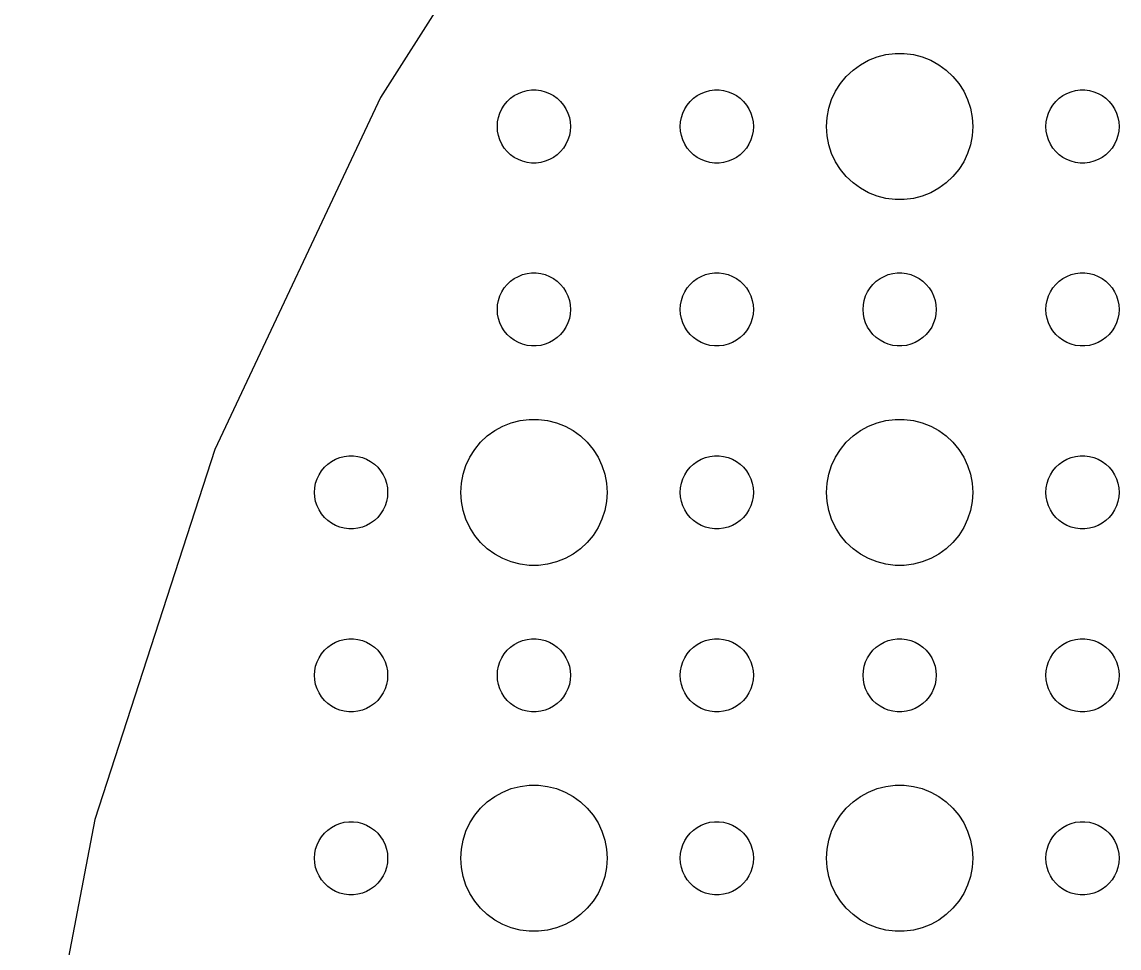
# Model space of a CAD drawing. Header units: metres. Extents: x -127 to 127, y -127 to 127.
# Drawn here: x -126 to -81, y 26.32 to 64.29 of the extents above; entities that cross this region are included whole.
import ezdxf

# ---------------------------------------------------------------- set-up
doc = ezdxf.new("R2010")
doc.units = ezdxf.units.M

msp = doc.modelspace()

# ---------------------------------------------------------------- linework, layer by layer
for p, q in [((-102.745, 74.6487), (-111.291, 61.1827)), ((-91.6075, 62.533), (-91.2773, 62.7145)), ((-91.2773, 62.7145), (-90.927, 62.8532)), ((-90.927, 62.8532), (-90.5621, 62.9469)), ((-90.5621, 62.9469), (-90.1884, 62.9941)), ((-90.1884, 62.9941), (-89.8116, 62.9941)), ((-89.8116, 62.9941), (-89.4379, 62.9469)), ((-89.4379, 62.9469), (-89.073, 62.8532)), ((-89.073, 62.8532), (-88.7227, 62.7145)), ((-88.7227, 62.7145), (-88.3925, 62.533)), ((-92.1869, 62.0536), (-91.9123, 62.3115)), ((-91.9123, 62.3115), (-91.6075, 62.533)), ((-88.3925, 62.533), (-88.0877, 62.3115)), ((-88.0877, 62.3115), (-87.8131, 62.0536)), ((-92.6289, 61.4453), (-92.427, 61.7634)), ((-92.427, 61.7634), (-92.1869, 62.0536)), ((-87.8131, 62.0536), (-87.573, 61.7634)), ((-87.573, 61.7634), (-87.3711, 61.4453)), ((-105.956, 61.1558), (-105.804, 61.2665)), ((-105.804, 61.2665), (-105.639, 61.3572)), ((-105.639, 61.3572), (-105.464, 61.4266)), ((-105.464, 61.4266), (-105.281, 61.4734)), ((-105.281, 61.4734), (-105.094, 61.497)), ((-105.094, 61.497), (-104.906, 61.497)), ((-104.906, 61.497), (-104.719, 61.4734)), ((-104.719, 61.4734), (-104.536, 61.4266)), ((-104.536, 61.4266), (-104.361, 61.3572)), ((-104.361, 61.3572), (-104.196, 61.2665)), ((-104.196, 61.2665), (-104.044, 61.1558)), ((-98.4561, 61.1558), (-98.3037, 61.2665)), ((-98.3037, 61.2665), (-98.1387, 61.3572)), ((-98.1387, 61.3572), (-97.9635, 61.4266)), ((-97.9635, 61.4266), (-97.7811, 61.4734)), ((-97.7811, 61.4734), (-97.5942, 61.497)), ((-97.5942, 61.497), (-97.4058, 61.497)), ((-97.4058, 61.497), (-97.2189, 61.4734)), ((-97.2189, 61.4734), (-97.0365, 61.4266)), ((-97.0365, 61.4266), (-96.8613, 61.3572)), ((-96.8613, 61.3572), (-96.6963, 61.2665)), ((-96.6963, 61.2665), (-96.5439, 61.1558)), ((-92.7893, 61.1044), (-92.6289, 61.4453)), ((-87.3711, 61.4453), (-87.2107, 61.1044)), ((-83.4561, 61.1558), (-83.3037, 61.2665)), ((-83.3037, 61.2665), (-83.1387, 61.3572)), ((-83.1387, 61.3572), (-82.9635, 61.4266)), ((-82.9635, 61.4266), (-82.7811, 61.4734)), ((-82.7811, 61.4734), (-82.5942, 61.497)), ((-82.5942, 61.497), (-82.4058, 61.497)), ((-82.4058, 61.497), (-82.2189, 61.4734)), ((-82.2189, 61.4734), (-82.0365, 61.4266)), ((-82.0365, 61.4266), (-81.8613, 61.3572)), ((-81.8613, 61.3572), (-81.6963, 61.2665)), ((-81.6963, 61.2665), (-81.5439, 61.1558)), ((-111.291, 61.1827), (-118.082, 46.7518)), ((-106.314, 60.7226), (-106.214, 60.8817)), ((-106.214, 60.8817), (-106.093, 61.0268)), ((-106.093, 61.0268), (-105.956, 61.1558)), ((-104.044, 61.1558), (-103.907, 61.0268)), ((-103.907, 61.0268), (-103.786, 60.8817)), ((-103.786, 60.8817), (-103.686, 60.7226)), ((-98.8145, 60.7226), (-98.7135, 60.8817)), ((-98.7135, 60.8817), (-98.5934, 61.0268)), ((-98.5934, 61.0268), (-98.4561, 61.1558)), ((-96.5439, 61.1558), (-96.4065, 61.0268)), ((-96.4065, 61.0268), (-96.2865, 60.8817)), ((-96.2865, 60.8817), (-96.1855, 60.7226)), ((-92.9057, 60.7461), (-92.7893, 61.1044)), ((-87.2107, 61.1044), (-87.0943, 60.7461)), ((-83.8145, 60.7226), (-83.7135, 60.8817)), ((-83.7135, 60.8817), (-83.5934, 61.0268)), ((-83.5934, 61.0268), (-83.4561, 61.1558)), ((-81.5439, 61.1558), (-81.4065, 61.0268)), ((-81.4065, 61.0268), (-81.2865, 60.8817)), ((-81.2865, 60.8817), (-81.1855, 60.7226)), ((-106.488, 60.188), (-106.453, 60.373)), ((-106.453, 60.373), (-106.395, 60.5522)), ((-106.395, 60.5522), (-106.314, 60.7226)), ((-103.686, 60.7226), (-103.605, 60.5522)), ((-103.605, 60.5522), (-103.547, 60.373)), ((-103.547, 60.373), (-103.512, 60.188)), ((-98.9882, 60.188), (-98.9529, 60.373)), ((-98.9529, 60.373), (-98.8947, 60.5522)), ((-98.8947, 60.5522), (-98.8145, 60.7226)), ((-96.1855, 60.7226), (-96.1053, 60.5522)), ((-96.1053, 60.5522), (-96.0471, 60.373)), ((-96.0471, 60.373), (-96.0118, 60.188)), ((-93, 60), (-92.9763, 60.376)), ((-92.9763, 60.376), (-92.9057, 60.7461)), ((-87.0943, 60.7461), (-87.0237, 60.376)), ((-87.0237, 60.376), (-87, 60)), ((-83.9882, 60.188), (-83.9529, 60.373)), ((-83.9529, 60.373), (-83.8947, 60.5522)), ((-83.8947, 60.5522), (-83.8145, 60.7226)), ((-81.1855, 60.7226), (-81.1053, 60.5522)), ((-81.1053, 60.5522), (-81.0471, 60.373)), ((-81.0471, 60.373), (-81.0118, 60.188)), ((-106.5, 60), (-106.488, 60.188)), ((-106.488, 59.812), (-106.5, 60)), ((-103.512, 60.188), (-103.5, 60)), ((-103.5, 60), (-103.512, 59.812)), ((-99, 60), (-98.9882, 60.188)), ((-98.9882, 59.812), (-99, 60)), ((-96.0118, 60.188), (-96, 60)), ((-96, 60), (-96.0118, 59.812)), ((-92.9763, 59.624), (-93, 60)), ((-87, 60), (-87.0237, 59.624)), ((-84, 60), (-83.9882, 60.188)), ((-83.9882, 59.812), (-84, 60)), ((-81.0118, 60.188), (-81, 60)), ((-81, 60), (-81.0118, 59.812)), ((-106.453, 59.627), (-106.488, 59.812)), ((-106.395, 59.4478), (-106.453, 59.627)), ((-106.314, 59.2774), (-106.395, 59.4478)), ((-103.605, 59.4478), (-103.686, 59.2774)), ((-103.547, 59.627), (-103.605, 59.4478)), ((-103.512, 59.812), (-103.547, 59.627)), ((-98.9529, 59.627), (-98.9882, 59.812)), ((-98.8947, 59.4478), (-98.9529, 59.627)), ((-98.8145, 59.2774), (-98.8947, 59.4478)), ((-96.1053, 59.4478), (-96.1855, 59.2774)), ((-96.0471, 59.627), (-96.1053, 59.4478)), ((-96.0118, 59.812), (-96.0471, 59.627)), ((-92.9057, 59.2539), (-92.9763, 59.624)), ((-87.0237, 59.624), (-87.0943, 59.2539)), ((-83.9529, 59.627), (-83.9882, 59.812)), ((-83.8947, 59.4478), (-83.9529, 59.627)), ((-83.8145, 59.2774), (-83.8947, 59.4478)), ((-81.1053, 59.4478), (-81.1855, 59.2774)), ((-81.0471, 59.627), (-81.1053, 59.4478)), ((-81.0118, 59.812), (-81.0471, 59.627)), ((-106.214, 59.1183), (-106.314, 59.2774)), ((-106.093, 58.9732), (-106.214, 59.1183)), ((-105.956, 58.8442), (-106.093, 58.9732)), ((-103.907, 58.9732), (-104.044, 58.8442)), ((-103.786, 59.1183), (-103.907, 58.9732)), ((-103.686, 59.2774), (-103.786, 59.1183)), ((-98.7135, 59.1183), (-98.8145, 59.2774)), ((-98.5934, 58.9732), (-98.7135, 59.1183)), ((-98.4561, 58.8442), (-98.5934, 58.9732)), ((-96.4065, 58.9732), (-96.5439, 58.8442)), ((-96.2865, 59.1183), (-96.4065, 58.9732)), ((-96.1855, 59.2774), (-96.2865, 59.1183)), ((-92.7893, 58.8956), (-92.9057, 59.2539)), ((-87.0943, 59.2539), (-87.2107, 58.8956)), ((-83.7135, 59.1183), (-83.8145, 59.2774)), ((-83.5934, 58.9732), (-83.7135, 59.1183)), ((-83.4561, 58.8442), (-83.5934, 58.9732)), ((-81.4065, 58.9732), (-81.5439, 58.8442)), ((-81.2865, 59.1183), (-81.4065, 58.9732)), ((-81.1855, 59.2774), (-81.2865, 59.1183)), ((-105.804, 58.7335), (-105.956, 58.8442)), ((-105.639, 58.6428), (-105.804, 58.7335)), ((-105.464, 58.5734), (-105.639, 58.6428)), ((-105.281, 58.5266), (-105.464, 58.5734)), ((-105.094, 58.503), (-105.281, 58.5266)), ((-104.906, 58.503), (-105.094, 58.503)), ((-104.719, 58.5266), (-104.906, 58.503)), ((-104.536, 58.5734), (-104.719, 58.5266)), ((-104.361, 58.6428), (-104.536, 58.5734)), ((-104.196, 58.7335), (-104.361, 58.6428)), ((-104.044, 58.8442), (-104.196, 58.7335)), ((-98.3037, 58.7335), (-98.4561, 58.8442)), ((-98.1387, 58.6428), (-98.3037, 58.7335)), ((-97.9635, 58.5734), (-98.1387, 58.6428)), ((-97.7811, 58.5266), (-97.9635, 58.5734)), ((-97.5942, 58.503), (-97.7811, 58.5266)), ((-97.4058, 58.503), (-97.5942, 58.503)), ((-97.2189, 58.5266), (-97.4058, 58.503)), ((-97.0365, 58.5734), (-97.2189, 58.5266)), ((-96.8613, 58.6428), (-97.0365, 58.5734)), ((-96.6963, 58.7335), (-96.8613, 58.6428)), ((-96.5439, 58.8442), (-96.6963, 58.7335)), ((-92.6289, 58.5547), (-92.7893, 58.8956)), ((-92.427, 58.2366), (-92.6289, 58.5547)), ((-87.3711, 58.5547), (-87.573, 58.2366)), ((-87.2107, 58.8956), (-87.3711, 58.5547)), ((-83.3037, 58.7335), (-83.4561, 58.8442)), ((-83.1387, 58.6428), (-83.3037, 58.7335)), ((-82.9635, 58.5734), (-83.1387, 58.6428)), ((-82.7811, 58.5266), (-82.9635, 58.5734)), ((-82.5942, 58.503), (-82.7811, 58.5266)), ((-82.4058, 58.503), (-82.5942, 58.503)), ((-82.2189, 58.5266), (-82.4058, 58.503)), ((-82.0365, 58.5734), (-82.2189, 58.5266)), ((-81.8613, 58.6428), (-82.0365, 58.5734)), ((-81.6963, 58.7335), (-81.8613, 58.6428)), ((-81.5439, 58.8442), (-81.6963, 58.7335)), ((-92.1869, 57.9464), (-92.427, 58.2366)), ((-87.573, 58.2366), (-87.8131, 57.9464)), ((-91.9123, 57.6885), (-92.1869, 57.9464)), ((-91.6075, 57.467), (-91.9123, 57.6885)), ((-88.0877, 57.6885), (-88.3925, 57.467)), ((-87.8131, 57.9464), (-88.0877, 57.6885)), ((-91.2773, 57.2855), (-91.6075, 57.467)), ((-90.927, 57.1468), (-91.2773, 57.2855)), ((-88.7227, 57.2855), (-89.073, 57.1468)), ((-88.3925, 57.467), (-88.7227, 57.2855)), ((-90.5621, 57.0531), (-90.927, 57.1468)), ((-90.1884, 57.0059), (-90.5621, 57.0531)), ((-89.8116, 57.0059), (-90.1884, 57.0059)), ((-89.4379, 57.0531), (-89.8116, 57.0059)), ((-89.073, 57.1468), (-89.4379, 57.0531)), ((-106.093, 53.5268), (-105.956, 53.6558)), ((-105.956, 53.6558), (-105.804, 53.7665)), ((-105.804, 53.7665), (-105.639, 53.8572)), ((-105.639, 53.8572), (-105.464, 53.9266)), ((-105.464, 53.9266), (-105.281, 53.9734)), ((-105.281, 53.9734), (-105.094, 53.997)), ((-105.094, 53.997), (-104.906, 53.997)), ((-104.906, 53.997), (-104.719, 53.9734)), ((-104.719, 53.9734), (-104.536, 53.9266)), ((-104.536, 53.9266), (-104.361, 53.8572)), ((-104.361, 53.8572), (-104.196, 53.7665)), ((-104.196, 53.7665), (-104.044, 53.6558)), ((-104.044, 53.6558), (-103.907, 53.5268)), ((-98.5934, 53.5268), (-98.4561, 53.6558)), ((-98.4561, 53.6558), (-98.3037, 53.7665)), ((-98.3037, 53.7665), (-98.1387, 53.8572)), ((-98.1387, 53.8572), (-97.9635, 53.9266)), ((-97.9635, 53.9266), (-97.7811, 53.9734)), ((-97.7811, 53.9734), (-97.5942, 53.997)), ((-97.5942, 53.997), (-97.4058, 53.997)), ((-97.4058, 53.997), (-97.2189, 53.9734)), ((-97.2189, 53.9734), (-97.0365, 53.9266)), ((-97.0365, 53.9266), (-96.8613, 53.8572)), ((-96.8613, 53.8572), (-96.6963, 53.7665)), ((-96.6963, 53.7665), (-96.5439, 53.6558)), ((-96.5439, 53.6558), (-96.4065, 53.5268)), ((-91.0934, 53.5268), (-90.9561, 53.6558)), ((-90.9561, 53.6558), (-90.8037, 53.7665)), ((-90.8037, 53.7665), (-90.6387, 53.8572)), ((-90.6387, 53.8572), (-90.4635, 53.9266)), ((-90.4635, 53.9266), (-90.2811, 53.9734)), ((-90.2811, 53.9734), (-90.0942, 53.997)), ((-90.0942, 53.997), (-89.9058, 53.997)), ((-89.9058, 53.997), (-89.7189, 53.9734)), ((-89.7189, 53.9734), (-89.5365, 53.9266)), ((-89.5365, 53.9266), (-89.3613, 53.8572)), ((-89.3613, 53.8572), (-89.1963, 53.7665)), ((-89.1963, 53.7665), (-89.0439, 53.6558)), ((-89.0439, 53.6558), (-88.9065, 53.5268)), ((-83.5934, 53.5268), (-83.4561, 53.6558)), ((-83.4561, 53.6558), (-83.3037, 53.7665)), ((-83.3037, 53.7665), (-83.1387, 53.8572)), ((-83.1387, 53.8572), (-82.9635, 53.9266)), ((-82.9635, 53.9266), (-82.7811, 53.9734)), ((-82.7811, 53.9734), (-82.5942, 53.997)), ((-82.5942, 53.997), (-82.4058, 53.997)), ((-82.4058, 53.997), (-82.2189, 53.9734)), ((-82.2189, 53.9734), (-82.0365, 53.9266)), ((-82.0365, 53.9266), (-81.8613, 53.8572)), ((-81.8613, 53.8572), (-81.6963, 53.7665)), ((-81.6963, 53.7665), (-81.5439, 53.6558)), ((-81.5439, 53.6558), (-81.4065, 53.5268)), ((-106.395, 53.0522), (-106.314, 53.2226)), ((-106.314, 53.2226), (-106.214, 53.3817)), ((-106.214, 53.3817), (-106.093, 53.5268)), ((-103.907, 53.5268), (-103.786, 53.3817)), ((-103.786, 53.3817), (-103.686, 53.2226)), ((-103.686, 53.2226), (-103.605, 53.0522)), ((-98.8947, 53.0522), (-98.8145, 53.2226)), ((-98.8145, 53.2226), (-98.7135, 53.3817)), ((-98.7135, 53.3817), (-98.5934, 53.5268)), ((-96.4065, 53.5268), (-96.2865, 53.3817)), ((-96.2865, 53.3817), (-96.1855, 53.2226)), ((-96.1855, 53.2226), (-96.1053, 53.0522)), ((-91.3947, 53.0522), (-91.3145, 53.2226)), ((-91.3145, 53.2226), (-91.2135, 53.3817)), ((-91.2135, 53.3817), (-91.0934, 53.5268)), ((-88.9065, 53.5268), (-88.7865, 53.3817)), ((-88.7865, 53.3817), (-88.6855, 53.2226)), ((-88.6855, 53.2226), (-88.6053, 53.0522)), ((-83.8947, 53.0522), (-83.8145, 53.2226)), ((-83.8145, 53.2226), (-83.7135, 53.3817)), ((-83.7135, 53.3817), (-83.5934, 53.5268)), ((-81.4065, 53.5268), (-81.2865, 53.3817)), ((-81.2865, 53.3817), (-81.1855, 53.2226)), ((-81.1855, 53.2226), (-81.1053, 53.0522)), ((-106.5, 52.5), (-106.488, 52.688)), ((-106.488, 52.688), (-106.453, 52.873)), ((-106.453, 52.873), (-106.395, 53.0522)), ((-103.605, 53.0522), (-103.547, 52.873)), ((-103.547, 52.873), (-103.512, 52.688)), ((-103.512, 52.688), (-103.5, 52.5)), ((-99, 52.5), (-98.9882, 52.688)), ((-98.9882, 52.688), (-98.9529, 52.873)), ((-98.9529, 52.873), (-98.8947, 53.0522)), ((-96.1053, 53.0522), (-96.0471, 52.873)), ((-96.0471, 52.873), (-96.0118, 52.688)), ((-96.0118, 52.688), (-96, 52.5)), ((-91.5, 52.5), (-91.4882, 52.688)), ((-91.4882, 52.688), (-91.4529, 52.873)), ((-91.4529, 52.873), (-91.3947, 53.0522)), ((-88.6053, 53.0522), (-88.5471, 52.873)), ((-88.5471, 52.873), (-88.5118, 52.688)), ((-88.5118, 52.688), (-88.5, 52.5)), ((-84, 52.5), (-83.9882, 52.688)), ((-83.9882, 52.688), (-83.9529, 52.873)), ((-83.9529, 52.873), (-83.8947, 53.0522)), ((-81.1053, 53.0522), (-81.0471, 52.873)), ((-81.0471, 52.873), (-81.0118, 52.688)), ((-81.0118, 52.688), (-81, 52.5)), ((-106.488, 52.312), (-106.5, 52.5)), ((-106.453, 52.127), (-106.488, 52.312)), ((-103.512, 52.312), (-103.547, 52.127)), ((-103.5, 52.5), (-103.512, 52.312)), ((-98.9882, 52.312), (-99, 52.5)), ((-98.9529, 52.127), (-98.9882, 52.312)), ((-96.0118, 52.312), (-96.0471, 52.127)), ((-96, 52.5), (-96.0118, 52.312)), ((-91.4882, 52.312), (-91.5, 52.5)), ((-91.4529, 52.127), (-91.4882, 52.312)), ((-88.5118, 52.312), (-88.5471, 52.127)), ((-88.5, 52.5), (-88.5118, 52.312)), ((-83.9882, 52.312), (-84, 52.5)), ((-83.9529, 52.127), (-83.9882, 52.312)), ((-81.0118, 52.312), (-81.0471, 52.127)), ((-81, 52.5), (-81.0118, 52.312)), ((-106.395, 51.9478), (-106.453, 52.127)), ((-106.314, 51.7774), (-106.395, 51.9478)), ((-106.214, 51.6183), (-106.314, 51.7774)), ((-103.686, 51.7774), (-103.786, 51.6183)), ((-103.605, 51.9478), (-103.686, 51.7774)), ((-103.547, 52.127), (-103.605, 51.9478)), ((-98.8947, 51.9478), (-98.9529, 52.127)), ((-98.8145, 51.7774), (-98.8947, 51.9478)), ((-98.7135, 51.6183), (-98.8145, 51.7774)), ((-96.1855, 51.7774), (-96.2865, 51.6183)), ((-96.1053, 51.9478), (-96.1855, 51.7774)), ((-96.0471, 52.127), (-96.1053, 51.9478)), ((-91.3947, 51.9478), (-91.4529, 52.127)), ((-91.3145, 51.7774), (-91.3947, 51.9478)), ((-91.2135, 51.6183), (-91.3145, 51.7774)), ((-88.6855, 51.7774), (-88.7865, 51.6183)), ((-88.6053, 51.9478), (-88.6855, 51.7774)), ((-88.5471, 52.127), (-88.6053, 51.9478)), ((-83.8947, 51.9478), (-83.9529, 52.127)), ((-83.8145, 51.7774), (-83.8947, 51.9478)), ((-83.7135, 51.6183), (-83.8145, 51.7774)), ((-81.1855, 51.7774), (-81.2865, 51.6183)), ((-81.1053, 51.9478), (-81.1855, 51.7774)), ((-81.0471, 52.127), (-81.1053, 51.9478)), ((-106.093, 51.4732), (-106.214, 51.6183)), ((-105.956, 51.3442), (-106.093, 51.4732)), ((-105.804, 51.2335), (-105.956, 51.3442)), ((-104.044, 51.3442), (-104.196, 51.2335)), ((-103.907, 51.4732), (-104.044, 51.3442)), ((-103.786, 51.6183), (-103.907, 51.4732)), ((-98.5934, 51.4732), (-98.7135, 51.6183)), ((-98.4561, 51.3442), (-98.5934, 51.4732)), ((-98.3037, 51.2335), (-98.4561, 51.3442)), ((-96.5439, 51.3442), (-96.6963, 51.2335)), ((-96.4065, 51.4732), (-96.5439, 51.3442)), ((-96.2865, 51.6183), (-96.4065, 51.4732)), ((-91.0934, 51.4732), (-91.2135, 51.6183)), ((-90.9561, 51.3442), (-91.0934, 51.4732)), ((-90.8037, 51.2335), (-90.9561, 51.3442)), ((-89.0439, 51.3442), (-89.1963, 51.2335)), ((-88.9065, 51.4732), (-89.0439, 51.3442)), ((-88.7865, 51.6183), (-88.9065, 51.4732)), ((-83.5934, 51.4732), (-83.7135, 51.6183)), ((-83.4561, 51.3442), (-83.5934, 51.4732)), ((-83.3037, 51.2335), (-83.4561, 51.3442)), ((-81.5439, 51.3442), (-81.6963, 51.2335)), ((-81.4065, 51.4732), (-81.5439, 51.3442)), ((-81.2865, 51.6183), (-81.4065, 51.4732)), ((-105.639, 51.1428), (-105.804, 51.2335)), ((-105.464, 51.0734), (-105.639, 51.1428)), ((-105.281, 51.0266), (-105.464, 51.0734)), ((-105.094, 51.003), (-105.281, 51.0266)), ((-104.906, 51.003), (-105.094, 51.003)), ((-104.719, 51.0266), (-104.906, 51.003)), ((-104.536, 51.0734), (-104.719, 51.0266)), ((-104.361, 51.1428), (-104.536, 51.0734)), ((-104.196, 51.2335), (-104.361, 51.1428)), ((-98.1387, 51.1428), (-98.3037, 51.2335)), ((-97.9635, 51.0734), (-98.1387, 51.1428)), ((-97.7811, 51.0266), (-97.9635, 51.0734)), ((-97.5942, 51.003), (-97.7811, 51.0266)), ((-97.4058, 51.003), (-97.5942, 51.003)), ((-97.2189, 51.0266), (-97.4058, 51.003)), ((-97.0365, 51.0734), (-97.2189, 51.0266)), ((-96.8613, 51.1428), (-97.0365, 51.0734)), ((-96.6963, 51.2335), (-96.8613, 51.1428)), ((-90.6387, 51.1428), (-90.8037, 51.2335)), ((-90.4635, 51.0734), (-90.6387, 51.1428)), ((-90.2811, 51.0266), (-90.4635, 51.0734)), ((-90.0942, 51.003), (-90.2811, 51.0266)), ((-89.9058, 51.003), (-90.0942, 51.003)), ((-89.7189, 51.0266), (-89.9058, 51.003)), ((-89.5365, 51.0734), (-89.7189, 51.0266)), ((-89.3613, 51.1428), (-89.5365, 51.0734)), ((-89.1963, 51.2335), (-89.3613, 51.1428)), ((-83.1387, 51.1428), (-83.3037, 51.2335)), ((-82.9635, 51.0734), (-83.1387, 51.1428)), ((-82.7811, 51.0266), (-82.9635, 51.0734)), ((-82.5942, 51.003), (-82.7811, 51.0266)), ((-82.4058, 51.003), (-82.5942, 51.003)), ((-82.2189, 51.0266), (-82.4058, 51.003)), ((-82.0365, 51.0734), (-82.2189, 51.0266)), ((-81.8613, 51.1428), (-82.0365, 51.0734)), ((-81.6963, 51.2335), (-81.8613, 51.1428)), ((-106.607, 47.533), (-106.277, 47.7145)), ((-106.277, 47.7145), (-105.927, 47.8532)), ((-105.927, 47.8532), (-105.562, 47.9469)), ((-105.562, 47.9469), (-105.188, 47.9941)), ((-105.188, 47.9941), (-104.812, 47.9941)), ((-104.812, 47.9941), (-104.438, 47.9469)), ((-104.438, 47.9469), (-104.073, 47.8532)), ((-104.073, 47.8532), (-103.723, 47.7145)), ((-103.723, 47.7145), (-103.393, 47.533)), ((-91.6075, 47.533), (-91.2773, 47.7145)), ((-91.2773, 47.7145), (-90.927, 47.8532)), ((-90.927, 47.8532), (-90.5621, 47.9469)), ((-90.5621, 47.9469), (-90.1884, 47.9941)), ((-90.1884, 47.9941), (-89.8116, 47.9941)), ((-89.8116, 47.9941), (-89.4379, 47.9469)), ((-89.4379, 47.9469), (-89.073, 47.8532)), ((-89.073, 47.8532), (-88.7227, 47.7145)), ((-88.7227, 47.7145), (-88.3925, 47.533)), ((-107.187, 47.0536), (-106.912, 47.3115)), ((-106.912, 47.3115), (-106.607, 47.533)), ((-103.393, 47.533), (-103.088, 47.3115)), ((-103.088, 47.3115), (-102.813, 47.0536)), ((-92.1869, 47.0536), (-91.9123, 47.3115)), ((-91.9123, 47.3115), (-91.6075, 47.533)), ((-88.3925, 47.533), (-88.0877, 47.3115)), ((-88.0877, 47.3115), (-87.8131, 47.0536)), ((-107.427, 46.7634), (-107.187, 47.0536)), ((-102.813, 47.0536), (-102.573, 46.7634)), ((-92.427, 46.7634), (-92.1869, 47.0536)), ((-87.8131, 47.0536), (-87.573, 46.7634)), ((-118.082, 46.7518), (-123.01, 31.5836)), ((-113.304, 46.2665), (-113.139, 46.3572)), ((-113.139, 46.3572), (-112.964, 46.4266)), ((-112.964, 46.4266), (-112.781, 46.4734)), ((-112.781, 46.4734), (-112.594, 46.497)), ((-112.594, 46.497), (-112.406, 46.497)), ((-112.406, 46.497), (-112.219, 46.4734)), ((-112.219, 46.4734), (-112.036, 46.4266)), ((-112.036, 46.4266), (-111.861, 46.3572)), ((-111.861, 46.3572), (-111.696, 46.2665)), ((-107.789, 46.1044), (-107.629, 46.4453)), ((-107.629, 46.4453), (-107.427, 46.7634)), ((-102.573, 46.7634), (-102.371, 46.4453)), ((-102.371, 46.4453), (-102.211, 46.1044)), ((-98.3037, 46.2665), (-98.1387, 46.3572)), ((-98.1387, 46.3572), (-97.9635, 46.4266)), ((-97.9635, 46.4266), (-97.7811, 46.4734)), ((-97.7811, 46.4734), (-97.5942, 46.497)), ((-97.5942, 46.497), (-97.4058, 46.497)), ((-97.4058, 46.497), (-97.2189, 46.4734)), ((-97.2189, 46.4734), (-97.0365, 46.4266)), ((-97.0365, 46.4266), (-96.8613, 46.3572)), ((-96.8613, 46.3572), (-96.6963, 46.2665)), ((-92.7893, 46.1044), (-92.6289, 46.4453)), ((-92.6289, 46.4453), (-92.427, 46.7634)), ((-87.573, 46.7634), (-87.3711, 46.4453)), ((-87.3711, 46.4453), (-87.2107, 46.1044)), ((-83.3037, 46.2665), (-83.1387, 46.3572)), ((-83.1387, 46.3572), (-82.9635, 46.4266)), ((-82.9635, 46.4266), (-82.7811, 46.4734)), ((-82.7811, 46.4734), (-82.5942, 46.497)), ((-82.5942, 46.497), (-82.4058, 46.497)), ((-82.4058, 46.497), (-82.2189, 46.4734)), ((-82.2189, 46.4734), (-82.0365, 46.4266)), ((-82.0365, 46.4266), (-81.8613, 46.3572)), ((-81.8613, 46.3572), (-81.6963, 46.2665)), ((-113.714, 45.8817), (-113.593, 46.0268)), ((-113.593, 46.0268), (-113.456, 46.1558)), ((-113.456, 46.1558), (-113.304, 46.2665)), ((-111.696, 46.2665), (-111.544, 46.1558)), ((-111.544, 46.1558), (-111.407, 46.0268)), ((-111.407, 46.0268), (-111.286, 45.8817)), ((-107.906, 45.7461), (-107.789, 46.1044)), ((-102.211, 46.1044), (-102.094, 45.7461)), ((-98.7135, 45.8817), (-98.5934, 46.0268)), ((-98.5934, 46.0268), (-98.4561, 46.1558)), ((-98.4561, 46.1558), (-98.3037, 46.2665)), ((-96.6963, 46.2665), (-96.5439, 46.1558)), ((-96.5439, 46.1558), (-96.4065, 46.0268)), ((-96.4065, 46.0268), (-96.2865, 45.8817)), ((-92.9057, 45.7461), (-92.7893, 46.1044)), ((-87.2107, 46.1044), (-87.0943, 45.7461)), ((-83.7135, 45.8817), (-83.5934, 46.0268)), ((-83.5934, 46.0268), (-83.4561, 46.1558)), ((-83.4561, 46.1558), (-83.3037, 46.2665)), ((-81.6963, 46.2665), (-81.5439, 46.1558)), ((-81.5439, 46.1558), (-81.4065, 46.0268)), ((-81.4065, 46.0268), (-81.2865, 45.8817)), ((-113.953, 45.373), (-113.895, 45.5522)), ((-113.895, 45.5522), (-113.814, 45.7226)), ((-113.814, 45.7226), (-113.714, 45.8817)), ((-111.286, 45.8817), (-111.186, 45.7226)), ((-111.186, 45.7226), (-111.105, 45.5522)), ((-111.105, 45.5522), (-111.047, 45.373)), ((-107.976, 45.376), (-107.906, 45.7461)), ((-102.094, 45.7461), (-102.024, 45.376)), ((-98.9529, 45.373), (-98.8947, 45.5522)), ((-98.8947, 45.5522), (-98.8145, 45.7226)), ((-98.8145, 45.7226), (-98.7135, 45.8817)), ((-96.2865, 45.8817), (-96.1855, 45.7226)), ((-96.1855, 45.7226), (-96.1053, 45.5522)), ((-96.1053, 45.5522), (-96.0471, 45.373)), ((-92.9763, 45.376), (-92.9057, 45.7461)), ((-87.0943, 45.7461), (-87.0237, 45.376)), ((-83.9529, 45.373), (-83.8947, 45.5522)), ((-83.8947, 45.5522), (-83.8145, 45.7226)), ((-83.8145, 45.7226), (-83.7135, 45.8817)), ((-81.2865, 45.8817), (-81.1855, 45.7226)), ((-81.1855, 45.7226), (-81.1053, 45.5522)), ((-81.1053, 45.5522), (-81.0471, 45.373)), ((-114, 45), (-113.988, 45.188)), ((-113.988, 44.812), (-114, 45)), ((-113.988, 45.188), (-113.953, 45.373)), ((-111.047, 45.373), (-111.012, 45.188)), ((-111.012, 45.188), (-111, 45)), ((-111, 45), (-111.012, 44.812)), ((-108, 45), (-107.976, 45.376)), ((-107.976, 44.624), (-108, 45)), ((-102.024, 45.376), (-102, 45)), ((-102, 45), (-102.024, 44.624)), ((-99, 45), (-98.9882, 45.188)), ((-98.9882, 44.812), (-99, 45)), ((-98.9882, 45.188), (-98.9529, 45.373)), ((-96.0471, 45.373), (-96.0118, 45.188)), ((-96.0118, 45.188), (-96, 45)), ((-96, 45), (-96.0118, 44.812)), ((-93, 45), (-92.9763, 45.376)), ((-92.9763, 44.624), (-93, 45)), ((-87.0237, 45.376), (-87, 45)), ((-87, 45), (-87.0237, 44.624)), ((-84, 45), (-83.9882, 45.188)), ((-83.9882, 44.812), (-84, 45)), ((-83.9882, 45.188), (-83.9529, 45.373)), ((-81.0471, 45.373), (-81.0118, 45.188)), ((-81.0118, 45.188), (-81, 45)), ((-81, 45), (-81.0118, 44.812)), ((-113.953, 44.627), (-113.988, 44.812)), ((-113.895, 44.4478), (-113.953, 44.627)), ((-111.047, 44.627), (-111.105, 44.4478)), ((-111.012, 44.812), (-111.047, 44.627)), ((-107.906, 44.2539), (-107.976, 44.624)), ((-102.024, 44.624), (-102.094, 44.2539)), ((-98.9529, 44.627), (-98.9882, 44.812)), ((-98.8947, 44.4478), (-98.9529, 44.627)), ((-96.0471, 44.627), (-96.1053, 44.4478)), ((-96.0118, 44.812), (-96.0471, 44.627)), ((-92.9057, 44.2539), (-92.9763, 44.624)), ((-87.0237, 44.624), (-87.0943, 44.2539)), ((-83.9529, 44.627), (-83.9882, 44.812)), ((-83.8947, 44.4478), (-83.9529, 44.627)), ((-81.0471, 44.627), (-81.1053, 44.4478)), ((-81.0118, 44.812), (-81.0471, 44.627)), ((-113.814, 44.2774), (-113.895, 44.4478)), ((-113.714, 44.1183), (-113.814, 44.2774)), ((-113.593, 43.9732), (-113.714, 44.1183)), ((-111.286, 44.1183), (-111.407, 43.9732)), ((-111.186, 44.2774), (-111.286, 44.1183)), ((-111.105, 44.4478), (-111.186, 44.2774)), ((-107.789, 43.8956), (-107.906, 44.2539)), ((-102.094, 44.2539), (-102.211, 43.8956)), ((-98.8145, 44.2774), (-98.8947, 44.4478)), ((-98.7135, 44.1183), (-98.8145, 44.2774)), ((-98.5934, 43.9732), (-98.7135, 44.1183)), ((-96.2865, 44.1183), (-96.4065, 43.9732)), ((-96.1855, 44.2774), (-96.2865, 44.1183)), ((-96.1053, 44.4478), (-96.1855, 44.2774)), ((-92.7893, 43.8956), (-92.9057, 44.2539)), ((-87.0943, 44.2539), (-87.2107, 43.8956)), ((-83.8145, 44.2774), (-83.8947, 44.4478)), ((-83.7135, 44.1183), (-83.8145, 44.2774)), ((-83.5934, 43.9732), (-83.7135, 44.1183)), ((-81.2865, 44.1183), (-81.4065, 43.9732)), ((-81.1855, 44.2774), (-81.2865, 44.1183)), ((-81.1053, 44.4478), (-81.1855, 44.2774)), ((-113.456, 43.8442), (-113.593, 43.9732)), ((-113.304, 43.7335), (-113.456, 43.8442)), ((-113.139, 43.6428), (-113.304, 43.7335)), ((-111.696, 43.7335), (-111.861, 43.6428)), ((-111.544, 43.8442), (-111.696, 43.7335)), ((-111.407, 43.9732), (-111.544, 43.8442)), ((-107.629, 43.5547), (-107.789, 43.8956)), ((-102.211, 43.8956), (-102.371, 43.5547)), ((-98.4561, 43.8442), (-98.5934, 43.9732)), ((-98.3037, 43.7335), (-98.4561, 43.8442)), ((-98.1387, 43.6428), (-98.3037, 43.7335)), ((-96.6963, 43.7335), (-96.8613, 43.6428)), ((-96.5439, 43.8442), (-96.6963, 43.7335)), ((-96.4065, 43.9732), (-96.5439, 43.8442)), ((-92.6289, 43.5547), (-92.7893, 43.8956)), ((-87.2107, 43.8956), (-87.3711, 43.5547)), ((-83.4561, 43.8442), (-83.5934, 43.9732)), ((-83.3037, 43.7335), (-83.4561, 43.8442)), ((-83.1387, 43.6428), (-83.3037, 43.7335)), ((-81.6963, 43.7335), (-81.8613, 43.6428)), ((-81.5439, 43.8442), (-81.6963, 43.7335)), ((-81.4065, 43.9732), (-81.5439, 43.8442)), ((-112.964, 43.5734), (-113.139, 43.6428)), ((-112.781, 43.5266), (-112.964, 43.5734)), ((-112.594, 43.503), (-112.781, 43.5266)), ((-112.406, 43.503), (-112.594, 43.503)), ((-112.219, 43.5266), (-112.406, 43.503)), ((-112.036, 43.5734), (-112.219, 43.5266)), ((-111.861, 43.6428), (-112.036, 43.5734)), ((-107.427, 43.2366), (-107.629, 43.5547)), ((-107.187, 42.9464), (-107.427, 43.2366)), ((-102.573, 43.2366), (-102.813, 42.9464)), ((-102.371, 43.5547), (-102.573, 43.2366)), ((-97.9635, 43.5734), (-98.1387, 43.6428)), ((-97.7811, 43.5266), (-97.9635, 43.5734)), ((-97.5942, 43.503), (-97.7811, 43.5266)), ((-97.4058, 43.503), (-97.5942, 43.503)), ((-97.2189, 43.5266), (-97.4058, 43.503)), ((-97.0365, 43.5734), (-97.2189, 43.5266)), ((-96.8613, 43.6428), (-97.0365, 43.5734)), ((-92.427, 43.2366), (-92.6289, 43.5547)), ((-92.1869, 42.9464), (-92.427, 43.2366)), ((-87.573, 43.2366), (-87.8131, 42.9464)), ((-87.3711, 43.5547), (-87.573, 43.2366)), ((-82.9635, 43.5734), (-83.1387, 43.6428)), ((-82.7811, 43.5266), (-82.9635, 43.5734)), ((-82.5942, 43.503), (-82.7811, 43.5266)), ((-82.4058, 43.503), (-82.5942, 43.503)), ((-82.2189, 43.5266), (-82.4058, 43.503)), ((-82.0365, 43.5734), (-82.2189, 43.5266)), ((-81.8613, 43.6428), (-82.0365, 43.5734)), ((-106.912, 42.6885), (-107.187, 42.9464)), ((-102.813, 42.9464), (-103.088, 42.6885)), ((-91.9123, 42.6885), (-92.1869, 42.9464)), ((-87.8131, 42.9464), (-88.0877, 42.6885)), ((-106.607, 42.467), (-106.912, 42.6885)), ((-106.277, 42.2855), (-106.607, 42.467)), ((-103.393, 42.467), (-103.723, 42.2855)), ((-103.088, 42.6885), (-103.393, 42.467)), ((-91.6075, 42.467), (-91.9123, 42.6885)), ((-91.2773, 42.2855), (-91.6075, 42.467)), ((-88.3925, 42.467), (-88.7227, 42.2855)), ((-88.0877, 42.6885), (-88.3925, 42.467)), ((-105.927, 42.1468), (-106.277, 42.2855)), ((-105.562, 42.0531), (-105.927, 42.1468)), ((-105.188, 42.0059), (-105.562, 42.0531)), ((-104.812, 42.0059), (-105.188, 42.0059)), ((-104.438, 42.0531), (-104.812, 42.0059)), ((-104.073, 42.1468), (-104.438, 42.0531)), ((-103.723, 42.2855), (-104.073, 42.1468)), ((-90.927, 42.1468), (-91.2773, 42.2855)), ((-90.5621, 42.0531), (-90.927, 42.1468)), ((-90.1884, 42.0059), (-90.5621, 42.0531)), ((-89.8116, 42.0059), (-90.1884, 42.0059)), ((-89.4379, 42.0531), (-89.8116, 42.0059)), ((-89.073, 42.1468), (-89.4379, 42.0531)), ((-88.7227, 42.2855), (-89.073, 42.1468)), ((-113.456, 38.6558), (-113.304, 38.7665)), ((-113.304, 38.7665), (-113.139, 38.8572)), ((-113.139, 38.8572), (-112.964, 38.9266)), ((-112.964, 38.9266), (-112.781, 38.9734)), ((-112.781, 38.9734), (-112.594, 38.997)), ((-112.594, 38.997), (-112.406, 38.997)), ((-112.406, 38.997), (-112.219, 38.9734)), ((-112.219, 38.9734), (-112.036, 38.9266)), ((-112.036, 38.9266), (-111.861, 38.8572)), ((-111.861, 38.8572), (-111.696, 38.7665)), ((-111.696, 38.7665), (-111.544, 38.6558)), ((-105.956, 38.6558), (-105.804, 38.7665)), ((-105.804, 38.7665), (-105.639, 38.8572)), ((-105.639, 38.8572), (-105.464, 38.9266)), ((-105.464, 38.9266), (-105.281, 38.9734)), ((-105.281, 38.9734), (-105.094, 38.997)), ((-105.094, 38.997), (-104.906, 38.997)), ((-104.906, 38.997), (-104.719, 38.9734)), ((-104.719, 38.9734), (-104.536, 38.9266)), ((-104.536, 38.9266), (-104.361, 38.8572)), ((-104.361, 38.8572), (-104.196, 38.7665)), ((-104.196, 38.7665), (-104.044, 38.6558)), ((-98.4561, 38.6558), (-98.3037, 38.7665)), ((-98.3037, 38.7665), (-98.1387, 38.8572)), ((-98.1387, 38.8572), (-97.9635, 38.9266)), ((-97.9635, 38.9266), (-97.7811, 38.9734)), ((-97.7811, 38.9734), (-97.5942, 38.997)), ((-97.5942, 38.997), (-97.4058, 38.997)), ((-97.4058, 38.997), (-97.2189, 38.9734)), ((-97.2189, 38.9734), (-97.0365, 38.9266)), ((-97.0365, 38.9266), (-96.8613, 38.8572)), ((-96.8613, 38.8572), (-96.6963, 38.7665)), ((-96.6963, 38.7665), (-96.5439, 38.6558)), ((-90.9561, 38.6558), (-90.8037, 38.7665)), ((-90.8037, 38.7665), (-90.6387, 38.8572)), ((-90.6387, 38.8572), (-90.4635, 38.9266)), ((-90.4635, 38.9266), (-90.2811, 38.9734)), ((-90.2811, 38.9734), (-90.0942, 38.997)), ((-90.0942, 38.997), (-89.9058, 38.997)), ((-89.9058, 38.997), (-89.7189, 38.9734)), ((-89.7189, 38.9734), (-89.5365, 38.9266)), ((-89.5365, 38.9266), (-89.3613, 38.8572)), ((-89.3613, 38.8572), (-89.1963, 38.7665)), ((-89.1963, 38.7665), (-89.0439, 38.6558)), ((-83.4561, 38.6558), (-83.3037, 38.7665)), ((-83.3037, 38.7665), (-83.1387, 38.8572)), ((-83.1387, 38.8572), (-82.9635, 38.9266)), ((-82.9635, 38.9266), (-82.7811, 38.9734)), ((-82.7811, 38.9734), (-82.5942, 38.997)), ((-82.5942, 38.997), (-82.4058, 38.997)), ((-82.4058, 38.997), (-82.2189, 38.9734)), ((-82.2189, 38.9734), (-82.0365, 38.9266)), ((-82.0365, 38.9266), (-81.8613, 38.8572)), ((-81.8613, 38.8572), (-81.6963, 38.7665)), ((-81.6963, 38.7665), (-81.5439, 38.6558)), ((-113.814, 38.2226), (-113.714, 38.3817)), ((-113.714, 38.3817), (-113.593, 38.5268)), ((-113.593, 38.5268), (-113.456, 38.6558)), ((-111.544, 38.6558), (-111.407, 38.5268)), ((-111.407, 38.5268), (-111.286, 38.3817)), ((-111.286, 38.3817), (-111.186, 38.2226)), ((-106.314, 38.2226), (-106.214, 38.3817)), ((-106.214, 38.3817), (-106.093, 38.5268)), ((-106.093, 38.5268), (-105.956, 38.6558)), ((-104.044, 38.6558), (-103.907, 38.5268)), ((-103.907, 38.5268), (-103.786, 38.3817)), ((-103.786, 38.3817), (-103.686, 38.2226)), ((-98.8145, 38.2226), (-98.7135, 38.3817)), ((-98.7135, 38.3817), (-98.5934, 38.5268)), ((-98.5934, 38.5268), (-98.4561, 38.6558)), ((-96.5439, 38.6558), (-96.4065, 38.5268)), ((-96.4065, 38.5268), (-96.2865, 38.3817)), ((-96.2865, 38.3817), (-96.1855, 38.2226)), ((-91.3145, 38.2226), (-91.2135, 38.3817)), ((-91.2135, 38.3817), (-91.0934, 38.5268)), ((-91.0934, 38.5268), (-90.9561, 38.6558)), ((-89.0439, 38.6558), (-88.9065, 38.5268)), ((-88.9065, 38.5268), (-88.7865, 38.3817)), ((-88.7865, 38.3817), (-88.6855, 38.2226)), ((-83.8145, 38.2226), (-83.7135, 38.3817)), ((-83.7135, 38.3817), (-83.5934, 38.5268)), ((-83.5934, 38.5268), (-83.4561, 38.6558)), ((-81.5439, 38.6558), (-81.4065, 38.5268)), ((-81.4065, 38.5268), (-81.2865, 38.3817)), ((-81.2865, 38.3817), (-81.1855, 38.2226)), ((-113.988, 37.688), (-113.953, 37.873)), ((-113.953, 37.873), (-113.895, 38.0522)), ((-113.895, 38.0522), (-113.814, 38.2226)), ((-111.186, 38.2226), (-111.105, 38.0522)), ((-111.105, 38.0522), (-111.047, 37.873)), ((-111.047, 37.873), (-111.012, 37.688)), ((-106.488, 37.688), (-106.453, 37.873)), ((-106.453, 37.873), (-106.395, 38.0522)), ((-106.395, 38.0522), (-106.314, 38.2226)), ((-103.686, 38.2226), (-103.605, 38.0522)), ((-103.605, 38.0522), (-103.547, 37.873)), ((-103.547, 37.873), (-103.512, 37.688)), ((-98.9882, 37.688), (-98.9529, 37.873)), ((-98.9529, 37.873), (-98.8947, 38.0522)), ((-98.8947, 38.0522), (-98.8145, 38.2226)), ((-96.1855, 38.2226), (-96.1053, 38.0522)), ((-96.1053, 38.0522), (-96.0471, 37.873)), ((-96.0471, 37.873), (-96.0118, 37.688)), ((-91.4882, 37.688), (-91.4529, 37.873)), ((-91.4529, 37.873), (-91.3947, 38.0522)), ((-91.3947, 38.0522), (-91.3145, 38.2226)), ((-88.6855, 38.2226), (-88.6053, 38.0522)), ((-88.6053, 38.0522), (-88.5471, 37.873)), ((-88.5471, 37.873), (-88.5118, 37.688)), ((-83.9882, 37.688), (-83.9529, 37.873)), ((-83.9529, 37.873), (-83.8947, 38.0522)), ((-83.8947, 38.0522), (-83.8145, 38.2226)), ((-81.1855, 38.2226), (-81.1053, 38.0522)), ((-81.1053, 38.0522), (-81.0471, 37.873)), ((-81.0471, 37.873), (-81.0118, 37.688)), ((-114, 37.5), (-113.988, 37.688)), ((-113.988, 37.312), (-114, 37.5)), ((-111.012, 37.688), (-111, 37.5)), ((-111, 37.5), (-111.012, 37.312)), ((-106.5, 37.5), (-106.488, 37.688)), ((-106.488, 37.312), (-106.5, 37.5)), ((-103.512, 37.688), (-103.5, 37.5)), ((-103.5, 37.5), (-103.512, 37.312)), ((-99, 37.5), (-98.9882, 37.688)), ((-98.9882, 37.312), (-99, 37.5)), ((-96.0118, 37.688), (-96, 37.5)), ((-96, 37.5), (-96.0118, 37.312)), ((-91.5, 37.5), (-91.4882, 37.688)), ((-91.4882, 37.312), (-91.5, 37.5)), ((-88.5118, 37.688), (-88.5, 37.5)), ((-88.5, 37.5), (-88.5118, 37.312)), ((-84, 37.5), (-83.9882, 37.688)), ((-83.9882, 37.312), (-84, 37.5)), ((-81.0118, 37.688), (-81, 37.5)), ((-81, 37.5), (-81.0118, 37.312)), ((-113.953, 37.127), (-113.988, 37.312)), ((-113.895, 36.9478), (-113.953, 37.127)), ((-113.814, 36.7774), (-113.895, 36.9478)), ((-111.105, 36.9478), (-111.186, 36.7774)), ((-111.047, 37.127), (-111.105, 36.9478)), ((-111.012, 37.312), (-111.047, 37.127)), ((-106.453, 37.127), (-106.488, 37.312)), ((-106.395, 36.9478), (-106.453, 37.127)), ((-106.314, 36.7774), (-106.395, 36.9478)), ((-103.605, 36.9478), (-103.686, 36.7774)), ((-103.547, 37.127), (-103.605, 36.9478)), ((-103.512, 37.312), (-103.547, 37.127)), ((-98.9529, 37.127), (-98.9882, 37.312)), ((-98.8947, 36.9478), (-98.9529, 37.127)), ((-98.8145, 36.7774), (-98.8947, 36.9478)), ((-96.1053, 36.9478), (-96.1855, 36.7774)), ((-96.0471, 37.127), (-96.1053, 36.9478)), ((-96.0118, 37.312), (-96.0471, 37.127)), ((-91.4529, 37.127), (-91.4882, 37.312)), ((-91.3947, 36.9478), (-91.4529, 37.127)), ((-91.3145, 36.7774), (-91.3947, 36.9478)), ((-88.6053, 36.9478), (-88.6855, 36.7774)), ((-88.5471, 37.127), (-88.6053, 36.9478)), ((-88.5118, 37.312), (-88.5471, 37.127)), ((-83.9529, 37.127), (-83.9882, 37.312)), ((-83.8947, 36.9478), (-83.9529, 37.127)), ((-83.8145, 36.7774), (-83.8947, 36.9478)), ((-81.1053, 36.9478), (-81.1855, 36.7774)), ((-81.0471, 37.127), (-81.1053, 36.9478)), ((-81.0118, 37.312), (-81.0471, 37.127)), ((-113.714, 36.6183), (-113.814, 36.7774)), ((-113.593, 36.4732), (-113.714, 36.6183)), ((-113.456, 36.3442), (-113.593, 36.4732)), ((-111.407, 36.4732), (-111.544, 36.3442)), ((-111.286, 36.6183), (-111.407, 36.4732)), ((-111.186, 36.7774), (-111.286, 36.6183)), ((-106.214, 36.6183), (-106.314, 36.7774)), ((-106.093, 36.4732), (-106.214, 36.6183)), ((-105.956, 36.3442), (-106.093, 36.4732)), ((-103.907, 36.4732), (-104.044, 36.3442)), ((-103.786, 36.6183), (-103.907, 36.4732)), ((-103.686, 36.7774), (-103.786, 36.6183)), ((-98.7135, 36.6183), (-98.8145, 36.7774)), ((-98.5934, 36.4732), (-98.7135, 36.6183)), ((-98.4561, 36.3442), (-98.5934, 36.4732)), ((-96.4065, 36.4732), (-96.5439, 36.3442)), ((-96.2865, 36.6183), (-96.4065, 36.4732)), ((-96.1855, 36.7774), (-96.2865, 36.6183)), ((-91.2135, 36.6183), (-91.3145, 36.7774)), ((-91.0934, 36.4732), (-91.2135, 36.6183)), ((-90.9561, 36.3442), (-91.0934, 36.4732)), ((-88.9065, 36.4732), (-89.0439, 36.3442)), ((-88.7865, 36.6183), (-88.9065, 36.4732)), ((-88.6855, 36.7774), (-88.7865, 36.6183)), ((-83.7135, 36.6183), (-83.8145, 36.7774)), ((-83.5934, 36.4732), (-83.7135, 36.6183)), ((-83.4561, 36.3442), (-83.5934, 36.4732)), ((-81.4065, 36.4732), (-81.5439, 36.3442)), ((-81.2865, 36.6183), (-81.4065, 36.4732)), ((-81.1855, 36.7774), (-81.2865, 36.6183)), ((-113.304, 36.2335), (-113.456, 36.3442)), ((-113.139, 36.1428), (-113.304, 36.2335)), ((-112.964, 36.0734), (-113.139, 36.1428)), ((-112.781, 36.0266), (-112.964, 36.0734)), ((-112.594, 36.003), (-112.781, 36.0266)), ((-112.406, 36.003), (-112.594, 36.003)), ((-112.219, 36.0266), (-112.406, 36.003)), ((-112.036, 36.0734), (-112.219, 36.0266)), ((-111.861, 36.1428), (-112.036, 36.0734)), ((-111.696, 36.2335), (-111.861, 36.1428)), ((-111.544, 36.3442), (-111.696, 36.2335)), ((-105.804, 36.2335), (-105.956, 36.3442)), ((-105.639, 36.1428), (-105.804, 36.2335)), ((-105.464, 36.0734), (-105.639, 36.1428)), ((-105.281, 36.0266), (-105.464, 36.0734)), ((-105.094, 36.003), (-105.281, 36.0266)), ((-104.906, 36.003), (-105.094, 36.003)), ((-104.719, 36.0266), (-104.906, 36.003)), ((-104.536, 36.0734), (-104.719, 36.0266)), ((-104.361, 36.1428), (-104.536, 36.0734)), ((-104.196, 36.2335), (-104.361, 36.1428)), ((-104.044, 36.3442), (-104.196, 36.2335)), ((-98.3037, 36.2335), (-98.4561, 36.3442)), ((-98.1387, 36.1428), (-98.3037, 36.2335)), ((-97.9635, 36.0734), (-98.1387, 36.1428)), ((-97.7811, 36.0266), (-97.9635, 36.0734)), ((-97.5942, 36.003), (-97.7811, 36.0266)), ((-97.4058, 36.003), (-97.5942, 36.003)), ((-97.2189, 36.0266), (-97.4058, 36.003)), ((-97.0365, 36.0734), (-97.2189, 36.0266)), ((-96.8613, 36.1428), (-97.0365, 36.0734)), ((-96.6963, 36.2335), (-96.8613, 36.1428)), ((-96.5439, 36.3442), (-96.6963, 36.2335)), ((-90.8037, 36.2335), (-90.9561, 36.3442)), ((-90.6387, 36.1428), (-90.8037, 36.2335)), ((-90.4635, 36.0734), (-90.6387, 36.1428)), ((-90.2811, 36.0266), (-90.4635, 36.0734)), ((-90.0942, 36.003), (-90.2811, 36.0266)), ((-89.9058, 36.003), (-90.0942, 36.003)), ((-89.7189, 36.0266), (-89.9058, 36.003)), ((-89.5365, 36.0734), (-89.7189, 36.0266)), ((-89.3613, 36.1428), (-89.5365, 36.0734)), ((-89.1963, 36.2335), (-89.3613, 36.1428)), ((-89.0439, 36.3442), (-89.1963, 36.2335)), ((-83.3037, 36.2335), (-83.4561, 36.3442)), ((-83.1387, 36.1428), (-83.3037, 36.2335)), ((-82.9635, 36.0734), (-83.1387, 36.1428)), ((-82.7811, 36.0266), (-82.9635, 36.0734)), ((-82.5942, 36.003), (-82.7811, 36.0266)), ((-82.4058, 36.003), (-82.5942, 36.003)), ((-82.2189, 36.0266), (-82.4058, 36.003)), ((-82.0365, 36.0734), (-82.2189, 36.0266)), ((-81.8613, 36.1428), (-82.0365, 36.0734)), ((-81.6963, 36.2335), (-81.8613, 36.1428)), ((-81.5439, 36.3442), (-81.6963, 36.2335)), ((-106.277, 32.7145), (-105.927, 32.8532)), ((-105.927, 32.8532), (-105.562, 32.9469)), ((-105.562, 32.9469), (-105.188, 32.9941)), ((-105.188, 32.9941), (-104.812, 32.9941)), ((-104.812, 32.9941), (-104.438, 32.9469)), ((-104.438, 32.9469), (-104.073, 32.8532)), ((-104.073, 32.8532), (-103.723, 32.7145)), ((-91.2773, 32.7145), (-90.927, 32.8532)), ((-90.927, 32.8532), (-90.5621, 32.9469)), ((-90.5621, 32.9469), (-90.1884, 32.9941)), ((-90.1884, 32.9941), (-89.8116, 32.9941)), ((-89.8116, 32.9941), (-89.4379, 32.9469)), ((-89.4379, 32.9469), (-89.073, 32.8532)), ((-89.073, 32.8532), (-88.7227, 32.7145)), ((-106.912, 32.3115), (-106.607, 32.533)), ((-106.607, 32.533), (-106.277, 32.7145)), ((-103.723, 32.7145), (-103.393, 32.533)), ((-103.393, 32.533), (-103.088, 32.3115)), ((-91.9123, 32.3115), (-91.6075, 32.533)), ((-91.6075, 32.533), (-91.2773, 32.7145)), ((-88.7227, 32.7145), (-88.3925, 32.533)), ((-88.3925, 32.533), (-88.0877, 32.3115)), ((-107.427, 31.7634), (-107.187, 32.0536)), ((-107.187, 32.0536), (-106.912, 32.3115)), ((-103.088, 32.3115), (-102.813, 32.0536)), ((-102.813, 32.0536), (-102.573, 31.7634)), ((-92.427, 31.7634), (-92.1869, 32.0536)), ((-92.1869, 32.0536), (-91.9123, 32.3115)), ((-88.0877, 32.3115), (-87.8131, 32.0536)), ((-87.8131, 32.0536), (-87.573, 31.7634)), ((-123.01, 31.5836), (-125.999, 15.9173)), ((-107.629, 31.4453), (-107.427, 31.7634)), ((-102.573, 31.7634), (-102.371, 31.4453)), ((-92.6289, 31.4453), (-92.427, 31.7634)), ((-87.573, 31.7634), (-87.3711, 31.4453)), ((-113.593, 31.0268), (-113.456, 31.1558)), ((-113.456, 31.1558), (-113.304, 31.2665)), ((-113.304, 31.2665), (-113.139, 31.3572)), ((-113.139, 31.3572), (-112.964, 31.4266)), ((-112.964, 31.4266), (-112.781, 31.4734)), ((-112.781, 31.4734), (-112.594, 31.497)), ((-112.594, 31.497), (-112.406, 31.497)), ((-112.406, 31.497), (-112.219, 31.4734)), ((-112.219, 31.4734), (-112.036, 31.4266)), ((-112.036, 31.4266), (-111.861, 31.3572)), ((-111.861, 31.3572), (-111.696, 31.2665)), ((-111.696, 31.2665), (-111.544, 31.1558)), ((-111.544, 31.1558), (-111.407, 31.0268)), ((-107.906, 30.7461), (-107.789, 31.1044)), ((-107.789, 31.1044), (-107.629, 31.4453)), ((-102.371, 31.4453), (-102.211, 31.1044)), ((-102.211, 31.1044), (-102.094, 30.7461)), ((-98.5934, 31.0268), (-98.4561, 31.1558)), ((-98.4561, 31.1558), (-98.3037, 31.2665)), ((-98.3037, 31.2665), (-98.1387, 31.3572)), ((-98.1387, 31.3572), (-97.9635, 31.4266)), ((-97.9635, 31.4266), (-97.7811, 31.4734)), ((-97.7811, 31.4734), (-97.5942, 31.497)), ((-97.5942, 31.497), (-97.4058, 31.497)), ((-97.4058, 31.497), (-97.2189, 31.4734)), ((-97.2189, 31.4734), (-97.0365, 31.4266)), ((-97.0365, 31.4266), (-96.8613, 31.3572)), ((-96.8613, 31.3572), (-96.6963, 31.2665)), ((-96.6963, 31.2665), (-96.5439, 31.1558)), ((-96.5439, 31.1558), (-96.4065, 31.0268)), ((-92.9057, 30.7461), (-92.7893, 31.1044)), ((-92.7893, 31.1044), (-92.6289, 31.4453)), ((-87.3711, 31.4453), (-87.2107, 31.1044)), ((-87.2107, 31.1044), (-87.0943, 30.7461)), ((-83.5934, 31.0268), (-83.4561, 31.1558)), ((-83.4561, 31.1558), (-83.3037, 31.2665)), ((-83.3037, 31.2665), (-83.1387, 31.3572)), ((-83.1387, 31.3572), (-82.9635, 31.4266)), ((-82.9635, 31.4266), (-82.7811, 31.4734)), ((-82.7811, 31.4734), (-82.5942, 31.497)), ((-82.5942, 31.497), (-82.4058, 31.497)), ((-82.4058, 31.497), (-82.2189, 31.4734)), ((-82.2189, 31.4734), (-82.0365, 31.4266)), ((-82.0365, 31.4266), (-81.8613, 31.3572)), ((-81.8613, 31.3572), (-81.6963, 31.2665)), ((-81.6963, 31.2665), (-81.5439, 31.1558)), ((-81.5439, 31.1558), (-81.4065, 31.0268)), ((-113.895, 30.5522), (-113.814, 30.7226)), ((-113.814, 30.7226), (-113.714, 30.8817)), ((-113.714, 30.8817), (-113.593, 31.0268)), ((-111.407, 31.0268), (-111.286, 30.8817)), ((-111.286, 30.8817), (-111.186, 30.7226)), ((-111.186, 30.7226), (-111.105, 30.5522)), ((-107.976, 30.376), (-107.906, 30.7461)), ((-102.094, 30.7461), (-102.024, 30.376)), ((-98.8947, 30.5522), (-98.8145, 30.7226)), ((-98.8145, 30.7226), (-98.7135, 30.8817)), ((-98.7135, 30.8817), (-98.5934, 31.0268)), ((-96.4065, 31.0268), (-96.2865, 30.8817)), ((-96.2865, 30.8817), (-96.1855, 30.7226)), ((-96.1855, 30.7226), (-96.1053, 30.5522)), ((-92.9763, 30.376), (-92.9057, 30.7461)), ((-87.0943, 30.7461), (-87.0237, 30.376)), ((-83.8947, 30.5522), (-83.8145, 30.7226)), ((-83.8145, 30.7226), (-83.7135, 30.8817)), ((-83.7135, 30.8817), (-83.5934, 31.0268)), ((-81.4065, 31.0268), (-81.2865, 30.8817)), ((-81.2865, 30.8817), (-81.1855, 30.7226)), ((-81.1855, 30.7226), (-81.1053, 30.5522)), ((-114, 30), (-113.988, 30.188)), ((-113.988, 30.188), (-113.953, 30.373)), ((-113.953, 30.373), (-113.895, 30.5522)), ((-111.105, 30.5522), (-111.047, 30.373)), ((-111.047, 30.373), (-111.012, 30.188)), ((-111.012, 30.188), (-111, 30)), ((-108, 30), (-107.976, 30.376)), ((-102.024, 30.376), (-102, 30)), ((-99, 30), (-98.9882, 30.188)), ((-98.9882, 30.188), (-98.9529, 30.373)), ((-98.9529, 30.373), (-98.8947, 30.5522)), ((-96.1053, 30.5522), (-96.0471, 30.373)), ((-96.0471, 30.373), (-96.0118, 30.188)), ((-96.0118, 30.188), (-96, 30)), ((-93, 30), (-92.9763, 30.376)), ((-87.0237, 30.376), (-87, 30)), ((-84, 30), (-83.9882, 30.188)), ((-83.9882, 30.188), (-83.9529, 30.373)), ((-83.9529, 30.373), (-83.8947, 30.5522)), ((-81.1053, 30.5522), (-81.0471, 30.373)), ((-81.0471, 30.373), (-81.0118, 30.188)), ((-81.0118, 30.188), (-81, 30)), ((-113.988, 29.812), (-114, 30)), ((-113.953, 29.627), (-113.988, 29.812)), ((-111.012, 29.812), (-111.047, 29.627)), ((-111, 30), (-111.012, 29.812)), ((-107.976, 29.624), (-108, 30)), ((-102, 30), (-102.024, 29.624)), ((-98.9882, 29.812), (-99, 30)), ((-98.9529, 29.627), (-98.9882, 29.812)), ((-96.0118, 29.812), (-96.0471, 29.627)), ((-96, 30), (-96.0118, 29.812)), ((-92.9763, 29.624), (-93, 30)), ((-87, 30), (-87.0237, 29.624)), ((-83.9882, 29.812), (-84, 30)), ((-83.9529, 29.627), (-83.9882, 29.812)), ((-81.0118, 29.812), (-81.0471, 29.627)), ((-81, 30), (-81.0118, 29.812)), ((-113.895, 29.4478), (-113.953, 29.627)), ((-113.814, 29.2774), (-113.895, 29.4478)), ((-113.714, 29.1183), (-113.814, 29.2774)), ((-111.186, 29.2774), (-111.286, 29.1183)), ((-111.105, 29.4478), (-111.186, 29.2774)), ((-111.047, 29.627), (-111.105, 29.4478)), ((-107.906, 29.2539), (-107.976, 29.624)), ((-107.789, 28.8956), (-107.906, 29.2539)), ((-102.094, 29.2539), (-102.211, 28.8956)), ((-102.024, 29.624), (-102.094, 29.2539)), ((-98.8947, 29.4478), (-98.9529, 29.627)), ((-98.8145, 29.2774), (-98.8947, 29.4478)), ((-98.7135, 29.1183), (-98.8145, 29.2774)), ((-96.1855, 29.2774), (-96.2865, 29.1183)), ((-96.1053, 29.4478), (-96.1855, 29.2774)), ((-96.0471, 29.627), (-96.1053, 29.4478)), ((-92.9057, 29.2539), (-92.9763, 29.624)), ((-92.7893, 28.8956), (-92.9057, 29.2539)), ((-87.0943, 29.2539), (-87.2107, 28.8956)), ((-87.0237, 29.624), (-87.0943, 29.2539)), ((-83.8947, 29.4478), (-83.9529, 29.627)), ((-83.8145, 29.2774), (-83.8947, 29.4478)), ((-83.7135, 29.1183), (-83.8145, 29.2774)), ((-81.1855, 29.2774), (-81.2865, 29.1183)), ((-81.1053, 29.4478), (-81.1855, 29.2774)), ((-81.0471, 29.627), (-81.1053, 29.4478)), ((-113.593, 28.9732), (-113.714, 29.1183)), ((-113.456, 28.8442), (-113.593, 28.9732)), ((-113.304, 28.7335), (-113.456, 28.8442)), ((-111.544, 28.8442), (-111.696, 28.7335)), ((-111.407, 28.9732), (-111.544, 28.8442)), ((-111.286, 29.1183), (-111.407, 28.9732)), ((-107.629, 28.5547), (-107.789, 28.8956)), ((-102.211, 28.8956), (-102.371, 28.5547)), ((-98.5934, 28.9732), (-98.7135, 29.1183)), ((-98.4561, 28.8442), (-98.5934, 28.9732)), ((-98.3037, 28.7335), (-98.4561, 28.8442)), ((-96.5439, 28.8442), (-96.6963, 28.7335)), ((-96.4065, 28.9732), (-96.5439, 28.8442)), ((-96.2865, 29.1183), (-96.4065, 28.9732)), ((-92.6289, 28.5547), (-92.7893, 28.8956)), ((-87.2107, 28.8956), (-87.3711, 28.5547)), ((-83.5934, 28.9732), (-83.7135, 29.1183)), ((-83.4561, 28.8442), (-83.5934, 28.9732)), ((-83.3037, 28.7335), (-83.4561, 28.8442)), ((-81.5439, 28.8442), (-81.6963, 28.7335)), ((-81.4065, 28.9732), (-81.5439, 28.8442)), ((-81.2865, 29.1183), (-81.4065, 28.9732)), ((-113.139, 28.6427), (-113.304, 28.7335)), ((-112.964, 28.5734), (-113.139, 28.6427)), ((-112.781, 28.5266), (-112.964, 28.5734)), ((-112.594, 28.503), (-112.781, 28.5266)), ((-112.406, 28.503), (-112.594, 28.503)), ((-112.219, 28.5266), (-112.406, 28.503)), ((-112.036, 28.5734), (-112.219, 28.5266)), ((-111.861, 28.6427), (-112.036, 28.5734)), ((-111.696, 28.7335), (-111.861, 28.6427)), ((-107.427, 28.2366), (-107.629, 28.5547)), ((-102.371, 28.5547), (-102.573, 28.2366)), ((-98.1387, 28.6427), (-98.3037, 28.7335)), ((-97.9635, 28.5734), (-98.1387, 28.6427)), ((-97.7811, 28.5266), (-97.9635, 28.5734)), ((-97.5942, 28.503), (-97.7811, 28.5266)), ((-97.4058, 28.503), (-97.5942, 28.503)), ((-97.2189, 28.5266), (-97.4058, 28.503)), ((-97.0365, 28.5734), (-97.2189, 28.5266)), ((-96.8613, 28.6427), (-97.0365, 28.5734)), ((-96.6963, 28.7335), (-96.8613, 28.6427)), ((-92.427, 28.2366), (-92.6289, 28.5547)), ((-87.3711, 28.5547), (-87.573, 28.2366)), ((-83.1387, 28.6427), (-83.3037, 28.7335)), ((-82.9635, 28.5734), (-83.1387, 28.6427)), ((-82.7811, 28.5266), (-82.9635, 28.5734)), ((-82.5942, 28.503), (-82.7811, 28.5266)), ((-82.4058, 28.503), (-82.5942, 28.503)), ((-82.2189, 28.5266), (-82.4058, 28.503)), ((-82.0365, 28.5734), (-82.2189, 28.5266)), ((-81.8613, 28.6427), (-82.0365, 28.5734)), ((-81.6963, 28.7335), (-81.8613, 28.6427)), ((-107.187, 27.9464), (-107.427, 28.2366)), ((-106.912, 27.6884), (-107.187, 27.9464)), ((-102.813, 27.9464), (-103.088, 27.6884)), ((-102.573, 28.2366), (-102.813, 27.9464)), ((-92.1869, 27.9464), (-92.427, 28.2366)), ((-91.9123, 27.6884), (-92.1869, 27.9464)), ((-87.8131, 27.9464), (-88.0877, 27.6884)), ((-87.573, 28.2366), (-87.8131, 27.9464)), ((-106.607, 27.467), (-106.912, 27.6884)), ((-106.277, 27.2855), (-106.607, 27.467)), ((-103.393, 27.467), (-103.723, 27.2855)), ((-103.088, 27.6884), (-103.393, 27.467)), ((-91.6075, 27.467), (-91.9123, 27.6884)), ((-91.2773, 27.2855), (-91.6075, 27.467)), ((-88.3925, 27.467), (-88.7227, 27.2855)), ((-88.0877, 27.6884), (-88.3925, 27.467)), ((-105.927, 27.1468), (-106.277, 27.2855)), ((-105.562, 27.0531), (-105.927, 27.1468)), ((-105.188, 27.0059), (-105.562, 27.0531)), ((-104.812, 27.0059), (-105.188, 27.0059)), ((-104.438, 27.0531), (-104.812, 27.0059)), ((-104.073, 27.1468), (-104.438, 27.0531)), ((-103.723, 27.2855), (-104.073, 27.1468)), ((-90.927, 27.1468), (-91.2773, 27.2855)), ((-90.5621, 27.0531), (-90.927, 27.1468)), ((-90.1884, 27.0059), (-90.5621, 27.0531)), ((-89.8116, 27.0059), (-90.1884, 27.0059)), ((-89.4379, 27.0531), (-89.8116, 27.0059)), ((-89.073, 27.1468), (-89.4379, 27.0531)), ((-88.7227, 27.2855), (-89.073, 27.1468))]:
    msp.add_line(p, q)

doc.saveas('drawing.dxf')
